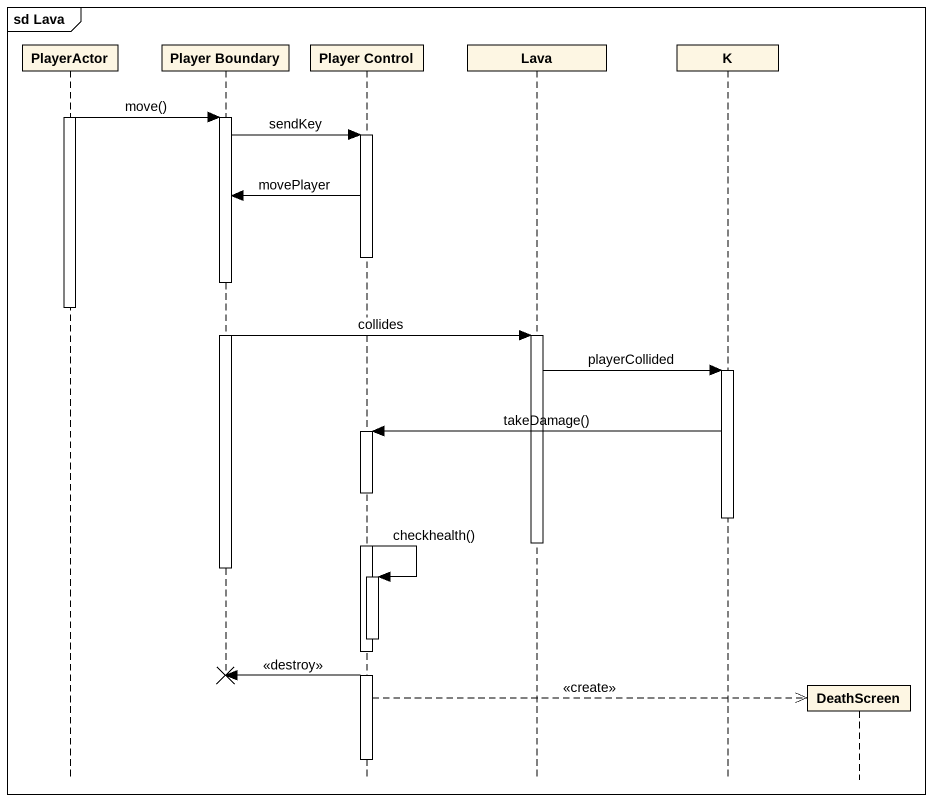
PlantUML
@startuml
mainframe sd Lava
hide footbox
participant PlayerActor
participant "Player Boundary" as Player_Boundary
participant "Player Control" as Player_Control
participant Lava
participant K
participant DeathScreen

activate PlayerActor
PlayerActor -> Player_Boundary : move()
activate Player_Boundary
Player_Boundary -> Player_Control : sendKey
activate Player_Control
Player_Control -> Player_Boundary : movePlayer
deactivate Player_Control
deactivate PlayerActor
Player_Boundary -> Lava : collides
activate Lava
Lava -> K : playerCollided
activate K
K -> Player_Control : takeDamage()
activate Player_Control
deactivate K
deactivate Lava
deactivate Player_Boundary
Player_Control -> Player_Control : checkhealth()
activate Player_Control
deactivate Player_Control
Player_Control -> Player_Boundary !! : <<destroy>>
Player_Control -->> DeathScreen ** : <<create>>
deactivate Player_Control
@enduml
